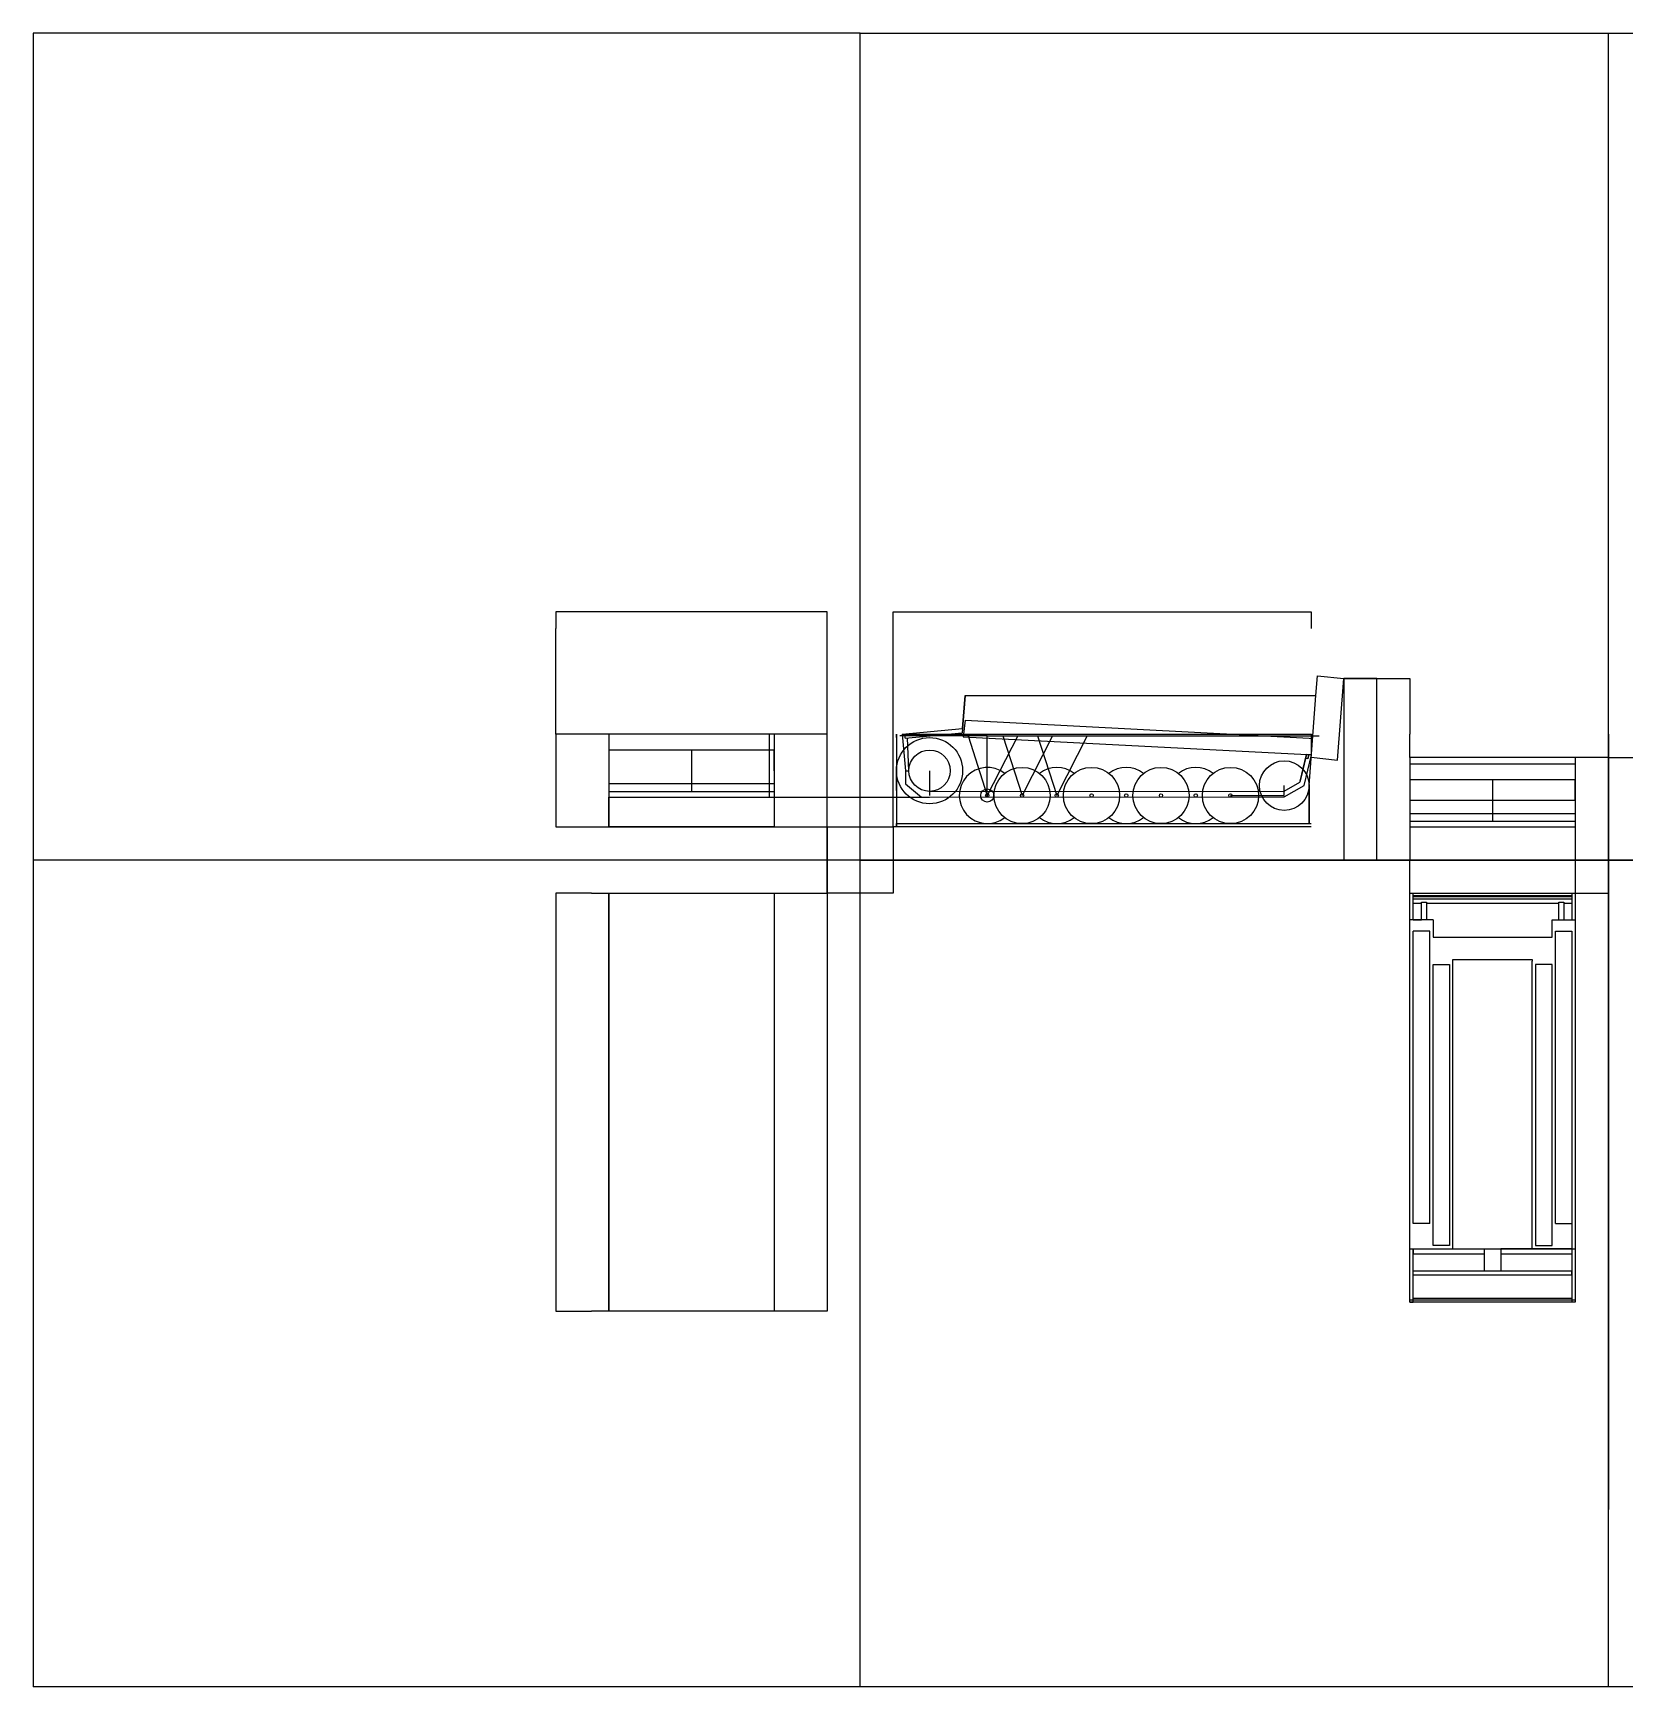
# Model space of a CAD drawing. Header units: millimetres. Extents: x 958 to 3583, y 822 to 1822.
# Drawn here: x 958 to 1920, y 822 to 1822 of the extents above; entities that cross this region are included whole.
import ezdxf

# ---------------------------------------------------------------- set-up
doc = ezdxf.new("R2010")
doc.units = ezdxf.units.MM

msp = doc.modelspace()

# ---------------------------------------------------------------- linework, layer by layer
for p, q in [((1457.676, 1822.326), (957.676, 1822.326)), ((957.676, 1822.326), (957.676, 1322.326)), ((1457.676, 1322.326), (1457.676, 1822.326)), ((1457.676, 1822.326), (1910.071, 1822.326)), ((1910.071, 1322.326), (1910.071, 1822.326)), ((1910.071, 1822.326), (2401.418, 1822.326)), ((1273.676, 1472.326), (1273.676, 1462.326)), ((1437.676, 1472.326), (1273.676, 1472.326)), ((1437.676, 1342.326), (1437.676, 1472.326)), ((1477.676, 1462.326), (1477.676, 1472.326)), ((1477.676, 1472.326), (1730.476, 1472.326)), ((1730.476, 1472.326), (1730.476, 1462.326)), ((1273.676, 1398.326), (1273.676, 1462.326)), ((1437.676, 1342.326), (1437.676, 1462.326)), ((1477.676, 1342.326), (1477.676, 1462.326)), ((1733.258, 1421.816), (1734.169, 1433.781)), ((1734.169, 1433.781), (1750.071, 1432.011)), ((1734.169, 1433.781), (1750.071, 1432.011)), ((1734.169, 1433.781), (1750.071, 1432.011)), ((1746.321, 1382.769), (1750.071, 1432.011)), ((1750.071, 1432.011), (1750.071, 1322.326)), ((1770.071, 1432.011), (1750.071, 1432.011)), ((1750.071, 1432.011), (1770.071, 1432.011)), ((1770.071, 1322.326), (1770.071, 1432.011)), ((1770.071, 1432.011), (1790.071, 1432.011)), ((1790.071, 1432.011), (1790.071, 1398.326)), ((1521.239, 1421.816), (1519.479, 1399.297)), ((1519.676, 1401.816), (1521.239, 1421.816)), ((1519.676, 1401.816), (1521.239, 1421.816)), ((1521.239, 1421.816), (1733.258, 1421.816)), ((1729.108, 1367.326), (1733.258, 1421.816)), ((1483.176, 1398.326), (1519.676, 1401.816)), ((1521.239, 1406.816), (1520.087, 1396.882)), ((1521.239, 1406.816), (1729.108, 1395.968)), ((1305.676, 1398.326), (1273.676, 1398.326)), ((1273.676, 1398.326), (1273.676, 1342.326)), ((1405.676, 1398.326), (1305.676, 1398.326)), ((1305.676, 1398.326), (1305.676, 1342.326)), ((1437.676, 1398.326), (1405.676, 1398.326)), ((1405.676, 1398.326), (1405.676, 1342.326)), ((1479.676, 1398.326), (1479.676, 1342.326)), ((1479.676, 1396.326), (1479.676, 1398.326)), ((1483.176, 1398.326), (1485.176, 1376.326)), ((1483.176, 1398.326), (1730.523, 1398.326)), ((1484.838, 1395.985), (1484.725, 1398.475)), ((1484.838, 1395.985), (1519.479, 1399.297)), ((1487.176, 1376.326), (1486.276, 1396.123)), ((1520.087, 1396.882), (1727.956, 1386.034)), ((1729.108, 1395.968), (1731.281, 1395.854)), ((1730.523, 1385.9), (1730.523, 1398.326)), ((1790.071, 1384.326), (1790.071, 1398.326)), ((1910.071, 1398.326), (1910.071, 929.624)), ((1405.676, 1388.826), (1305.676, 1388.826)), ((1305.676, 1388.826), (1305.676, 1363.826)), ((1405.676, 1388.826), (1355.676, 1388.826)), ((1355.676, 1388.826), (1355.676, 1363.826)), ((1405.676, 1376.326), (1405.676, 1388.826)), ((1727.527, 1386.057), (1723.564, 1369.381)), ((1723.728, 1370.073), (1727.527, 1386.057)), ((1726.108, 1367.326), (1730.523, 1385.9)), ((1728.447, 1383.546), (1726.949, 1383.625)), ((1730.523, 1385.9), (1727.527, 1386.057)), ((1727.956, 1386.034), (1730.523, 1385.9)), ((1729.025, 1385.979), (1728.447, 1383.546)), ((1728.447, 1383.546), (1729.025, 1385.979)), ((1730.523, 1385.9), (1729.025, 1385.979)), ((1730.419, 1384.539), (1746.321, 1382.769)), ((1910.071, 1384.326), (1962.321, 1384.326)), ((1405.676, 1376.326), (1405.676, 1368.326)), ((1479.676, 1364.326), (1479.676, 1376.326)), ((1485.176, 1376.326), (1485.176, 1368.326)), ((1485.176, 1376.326), (1487.176, 1376.326)), ((1405.676, 1368.326), (1305.676, 1368.326)), ((1305.676, 1363.826), (1405.676, 1363.826)), ((1305.676, 1342.326), (1305.676, 1360.326)), ((1305.676, 1360.326), (1405.676, 1360.326)), ((1405.676, 1360.326), (1499.676, 1360.326)), ((1485.176, 1368.326), (1494.777, 1360.322)), ((1494.777, 1360.322), (1499.676, 1360.326)), ((1499.676, 1363.826), (1714.108, 1364.012)), ((1499.676, 1360.326), (1714.108, 1360.512)), ((1714.108, 1364.012), (1723.564, 1369.381)), ((1714.108, 1360.512), (1726.108, 1367.326)), ((1729.108, 1367.326), (1729.108, 1344.326)), ((1729.108, 1344.326), (1729.108, 1367.326)), ((1273.676, 1342.326), (1305.676, 1342.326)), ((1305.676, 1342.326), (1437.676, 1342.326)), ((1405.676, 1342.326), (1305.676, 1342.326)), ((1305.676, 1342.326), (1327.276, 1342.326)), ((1437.676, 1322.326), (1437.676, 1342.326)), ((1437.676, 1342.326), (1477.676, 1342.326)), ((1437.676, 1342.326), (1437.676, 1302.326)), ((1477.676, 1342.326), (1477.676, 1302.326)), ((1730.476, 1342.326), (1477.676, 1342.326)), ((1479.676, 1342.326), (1479.676, 1344.326)), ((1479.676, 1344.326), (1730.476, 1344.326)), ((1730.476, 1342.326), (1728.476, 1342.326)), ((1790.071, 1342.326), (1790.071, 1322.326)), ((1890.071, 1342.326), (1890.071, 1322.326)), ((2421.418, 1322.326), (957.676, 1322.326)), ((1457.676, 1322.326), (957.676, 1322.326)), ((957.676, 1322.326), (957.676, 822.326)), ((1457.676, 1322.326), (1437.676, 1322.326)), ((1437.676, 1302.326), (1437.676, 1322.326)), ((1457.676, 822.326), (1457.676, 1322.326)), ((1457.676, 1322.326), (2421.418, 1322.326)), ((1457.676, 822.326), (1457.676, 1322.326)), ((1457.676, 1322.326), (1910.071, 1322.326)), ((1750.071, 1322.326), (1770.071, 1322.326)), ((1790.071, 1322.326), (1770.071, 1322.326)), ((1790.071, 1302.326), (1790.071, 1322.326)), ((1890.071, 1322.326), (1890.071, 1302.326)), ((1910.071, 822.326), (1910.071, 1322.326)), ((1910.071, 1322.326), (2401.418, 1322.326)), ((1295.276, 1302.326), (1273.676, 1302.326)), ((1273.676, 1302.326), (1273.676, 1049.526)), ((1295.276, 1302.326), (1437.676, 1302.326)), ((1305.676, 1302.326), (1305.676, 1049.526)), ((1305.676, 1049.526), (1305.676, 1302.326)), ((1305.676, 1302.326), (1405.676, 1302.326)), ((1405.676, 1302.326), (1405.676, 1049.526)), ((1477.676, 1302.326), (1437.676, 1302.326)), ((1437.676, 1302.326), (1437.676, 1049.526)), ((1890.071, 1302.326), (1910.071, 1302.326)), ((1273.676, 1049.526), (1295.276, 1049.526)), ((1437.676, 1049.526), (1295.276, 1049.526)), ((2401.418, 822.326), (957.676, 822.326))]:
    msp.add_line(p, q)
at = {"color": 242, "true_color": 0xcd2027}
for p, q in [((1405.676, 1398.326), (1402.676, 1398.326)), ((1402.676, 1398.326), (1402.676, 1360.326)), ((1534.59, 1397.326), (1481.63, 1397.326)), ((1534.59, 1397.326), (1516.19, 1397.326)), ((1522.94, 1397.326), (1534.59, 1361.326)), ((1534.59, 1361.326), (1534.59, 1397.326)), ((1534.59, 1397.326), (1735.17, 1397.326)), ((1552.99, 1397.326), (1534.59, 1361.326)), ((1534.59, 1397.326), (1546.24, 1397.326)), ((1534.59, 1360.357), (1534.59, 1397.326)), ((1534.59, 1361.326), (1534.59, 1397.326)), ((1543.94, 1397.326), (1555.59, 1361.326)), ((1546.24, 1397.326), (1558.19, 1397.326)), ((1573.99, 1397.326), (1555.59, 1361.326)), ((1564.94, 1397.326), (1576.59, 1361.326)), ((1594.99, 1397.326), (1576.59, 1361.326)), ((1890.071, 1380.326), (1887.071, 1380.326)), ((1499.676, 1376.326), (1499.697, 1363.827)), ((1499.676, 1376.326), (1499.676, 1361.326)), ((1534.59, 1361.326), (1534.59, 1360.357)), ((1681.59, 1361.326), (1714.108, 1361.326)), ((1714.108, 1361.326), (1714.108, 1367.326))]:
    msp.add_line(p, q, dxfattribs=at)
at = {"color": 1}
for p, q in [((1890.071, 1384.326), (1790.071, 1384.326)), ((1790.071, 1384.326), (1790.071, 1380.326)), ((1890.071, 1380.326), (1790.071, 1380.326)), ((1790.071, 1380.326), (1790.071, 1342.326)), ((1910.071, 1384.326), (1890.071, 1384.326)), ((1890.071, 1384.326), (1890.071, 1380.326)), ((1890.071, 1380.326), (1890.071, 1342.326)), ((1499.676, 1376.326), (1499.676, 1361.326)), ((1890.071, 1370.826), (1790.071, 1370.826)), ((1790.071, 1370.826), (1790.071, 1345.826)), ((1890.071, 1370.826), (1840.071, 1370.826)), ((1840.071, 1370.826), (1840.071, 1345.826)), ((1890.071, 1358.326), (1890.071, 1370.826)), ((1840.071, 1358.326), (1790.071, 1358.326)), ((1890.071, 1350.326), (1790.071, 1350.326)), ((1890.071, 1358.326), (1840.071, 1358.326)), ((1890.071, 1358.326), (1890.071, 1350.326)), ((1790.071, 1345.826), (1890.071, 1345.826)), ((1790.071, 1342.326), (1890.071, 1342.326)), ((1790.071, 1054.979), (1790.071, 1302.326)), ((1790.071, 1302.326), (1890.071, 1302.326)), ((1790.071, 1301.979), (1790.071, 1302.326)), ((1790.071, 1302.326), (1792.071, 1302.326)), ((1790.071, 1054.979), (1790.071, 1301.979)), ((1792.071, 1286.129), (1792.071, 1302.326)), ((1792.071, 1300.826), (1888.071, 1300.826)), ((1792.071, 1300.326), (1888.071, 1300.326)), ((1888.071, 1302.326), (1888.071, 1286.129)), ((1888.071, 1302.326), (1888.071, 1301.4)), ((1890.071, 1302.326), (1890.071, 1054.979)), ((1792.071, 1298.826), (1888.071, 1298.826)), ((1797.071, 1295.947), (1792.071, 1295.947)), ((1797.071, 1286.129), (1797.071, 1296.786)), ((1797.071, 1296.786), (1800.071, 1296.786)), ((1800.071, 1296.786), (1800.071, 1286.129)), ((1880.071, 1295.947), (1800.071, 1295.947)), ((1880.071, 1286.129), (1880.071, 1296.786)), ((1880.071, 1296.786), (1883.071, 1296.786)), ((1883.071, 1296.786), (1883.071, 1286.129)), ((1888.071, 1295.947), (1883.071, 1295.947)), ((1792.071, 1286.129), (1790.071, 1286.129)), ((1804.071, 1286.129), (1792.071, 1286.129)), ((1792.071, 1286.129), (1797.071, 1286.129)), ((1804.071, 1286.129), (1804.071, 1275.629)), ((1876.071, 1275.629), (1876.071, 1286.129)), ((1876.071, 1286.129), (1888.071, 1286.129)), ((1883.071, 1286.129), (1888.071, 1286.129)), ((1888.071, 1286.129), (1890.071, 1286.129)), ((1792.071, 1102.479), (1792.071, 1279.346)), ((1802.071, 1279.346), (1792.071, 1279.346)), ((1802.071, 1102.479), (1802.071, 1279.346)), ((1804.071, 1275.629), (1876.071, 1275.629)), ((1878.071, 1102.479), (1878.071, 1279.346)), ((1878.071, 1279.346), (1888.071, 1279.346)), ((1888.071, 1279.346), (1888.071, 1054.979)), ((1816.071, 1262.129), (1864.071, 1262.129)), ((1816.071, 1261.129), (1816.071, 1262.129)), ((1816.071, 1087.229), (1816.071, 1261.129)), ((1864.071, 1262.129), (1864.071, 1261.129)), ((1864.071, 1087.229), (1864.071, 1261.129)), ((1804.071, 1259.129), (1814.071, 1259.129)), ((1804.071, 1089.229), (1804.071, 1259.129)), ((1814.071, 1259.129), (1814.071, 1089.229)), ((1876.071, 1259.129), (1866.071, 1259.129)), ((1866.071, 1259.129), (1866.071, 1089.229)), ((1876.071, 1089.229), (1876.071, 1259.129)), ((1802.071, 1102.479), (1792.071, 1102.479)), ((1804.071, 1089.229), (1804.071, 1102.479)), ((1876.071, 1089.229), (1876.071, 1102.479)), ((1878.071, 1102.479), (1888.071, 1102.479)), ((1790.071, 1054.979), (1790.071, 1087.229)), ((1790.071, 1087.229), (1890.071, 1087.229)), ((1790.071, 1087.229), (1816.071, 1087.229)), ((1792.071, 1054.979), (1792.071, 1087.229)), ((1792.071, 1087.229), (1792.071, 1084.229)), ((1792.071, 1087.229), (1835.071, 1087.229)), ((1792.071, 1084.229), (1835.071, 1084.229)), ((1814.071, 1089.229), (1804.071, 1089.229)), ((1835.071, 1087.229), (1835.071, 1084.229)), ((1835.071, 1084.229), (1835.071, 1073.811)), ((1888.071, 1087.229), (1845.071, 1087.229)), ((1845.071, 1087.229), (1845.071, 1084.229)), ((1845.071, 1084.229), (1845.071, 1073.811)), ((1845.071, 1084.229), (1888.071, 1084.229)), ((1866.071, 1089.229), (1876.071, 1089.229)), ((1888.071, 1073.811), (1792.071, 1073.811)), ((1792.071, 1054.979), (1792.071, 1071.449)), ((1792.071, 1071.449), (1888.071, 1071.449)), ((1888.071, 1071.449), (1888.071, 1073.811)), ((1790.071, 1054.979), (1790.071, 1057.444)), ((1790.071, 1054.979), (1790.071, 1056.479)), ((1790.071, 1056.479), (1890.071, 1056.479)), ((1890.071, 1054.979), (1790.071, 1054.979)), ((1790.071, 1054.979), (1792.071, 1054.979)), ((1792.071, 1057.444), (1888.071, 1057.444))]:
    msp.add_line(p, q, dxfattribs=at)
for centre, radius in [((1499.676, 1376.326), 20), ((1499.676, 1376.326), 12.5), ((1714.108, 1367.326), 15), ((1555.59, 1361.326), 17), ((1597.59, 1361.326), 17), ((1639.59, 1361.326), 17), ((1681.59, 1361.326), 17)]:
    msp.add_circle(centre, radius)
at = {"color": 242, "true_color": 0xcd2027}
for centre, radius in [((1534.59, 1361.326), 4), ((1534.59, 1361.326), 1), ((1555.59, 1361.326), 1), ((1576.59, 1361.326), 1), ((1597.59, 1361.326), 1), ((1618.59, 1361.326), 1), ((1639.59, 1361.326), 1), ((1660.59, 1361.326), 1), ((1681.59, 1361.326), 1)]:
    msp.add_circle(centre, radius, dxfattribs=at)
for centre, start, end in [((1534.59, 1361.326), 51.855487, 308.144513), ((1576.59, 1361.326), 51.855487, 128.144513), ((1618.59, 1361.326), 51.855487, 128.144513), ((1660.59, 1361.326), 51.855487, 128.144513), ((1576.59, 1361.326), 231.855487, 308.144513), ((1618.59, 1361.326), 231.855487, 308.144513), ((1660.59, 1361.326), 231.855487, 308.144513)]:
    msp.add_arc(centre, 17, start, end)

doc.saveas('drawing.dxf')
